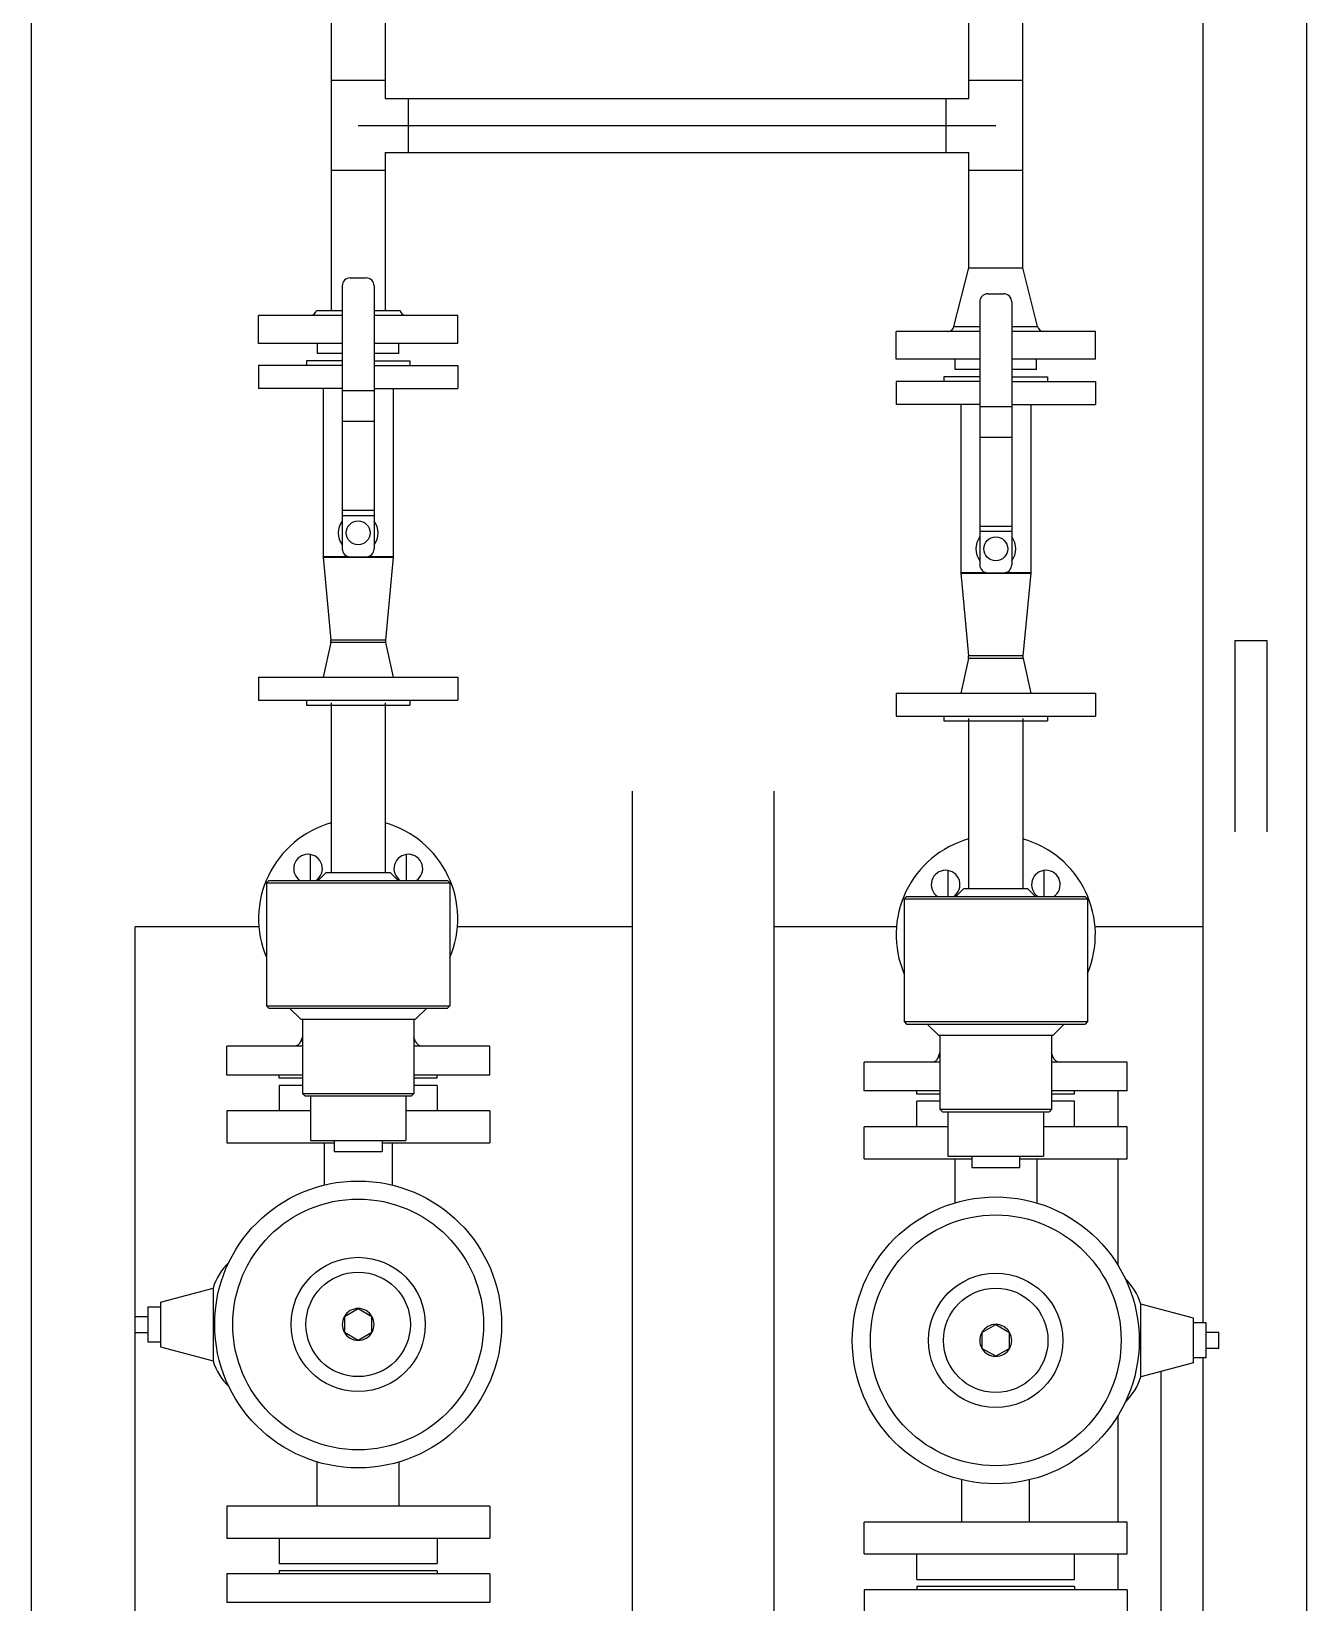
# Model space of a CAD drawing. Header units: millimetres. Extents: x 18255 to 228708, y -2217 to 146640.
# Drawn here: x 69005 to 69805, y 83405 to 84390 of the extents above; entities that cross this region are included whole.
import ezdxf

# ---------------------------------------------------------------- set-up
doc = ezdxf.new("R2010")
doc.units = ezdxf.units.MM
doc.layers.add('设备', color=8, linetype='Continuous')

msp = doc.modelspace()

# ---------------------------------------------------------------- linework, layer by layer
at = {"layer": '设备'}
for p, q in [((69805.34, 87459.4), (69805.34, 81411.86)), ((69740.34, 87456.47), (69740.34, 83828.64)), ((69593.37, 84348.3), (69593.37, 86771.89)), ((69627.31, 84242), (69627.31, 86771.89)), ((69005.34, 82961.44), (69005.34, 84424.14)), ((69193.37, 84408.51), (69193.37, 84215.21)), ((69227.31, 84408.51), (69227.31, 84348.3)), ((69227.31, 84359.52), (69193.37, 84359.52)), ((69627.31, 84359.52), (69593.37, 84359.52)), ((69227.31, 84348.3), (69593.37, 84348.3)), ((69241.75, 84348.3), (69241.75, 84314.36)), ((69578.94, 84348.3), (69578.94, 84314.36)), ((69210.34, 84331.33), (69610.34, 84331.33)), ((69227.31, 84314.36), (69593.37, 84314.36)), ((69227.31, 84314.36), (69227.31, 84215.21)), ((69593.37, 84242), (69593.37, 84314.36)), ((69227.31, 84303.14), (69193.37, 84303.14)), ((69627.31, 84303.14), (69593.37, 84303.14)), ((69205.34, 84235.78), (69215.34, 84235.78)), ((69584.11, 84205.21), (69593.37, 84242)), ((69593.37, 84242), (69627.31, 84242)), ((69636.58, 84205.21), (69627.31, 84242)), ((69200.34, 84230.78), (69200.34, 84065.78)), ((69220.34, 84230.78), (69220.34, 84065.78)), ((69605.34, 84225.78), (69615.34, 84225.78)), ((69184.11, 84215.21), (69200.34, 84215.21)), ((69220.34, 84215.21), (69236.58, 84215.21)), ((69600.34, 84220.78), (69600.34, 84055.78)), ((69620.34, 84220.78), (69620.34, 84055.78)), ((69200.34, 84212.18), (69147.84, 84212.18)), ((69147.84, 84194.68), (69147.84, 84212.18)), ((69272.84, 84212.18), (69220.34, 84212.18)), ((69272.84, 84194.68), (69272.84, 84212.18)), ((69584.11, 84205.21), (69600.34, 84205.21)), ((69620.34, 84205.21), (69636.58, 84205.21)), ((69200.34, 84194.68), (69147.84, 84194.68)), ((69184.84, 84188.28), (69184.84, 84194.68)), ((69272.84, 84194.68), (69220.34, 84194.68)), ((69235.84, 84188.28), (69235.84, 84194.68)), ((69600.34, 84202.18), (69547.84, 84202.18)), ((69547.84, 84184.68), (69547.84, 84202.18)), ((69672.84, 84202.18), (69620.34, 84202.18)), ((69672.84, 84184.68), (69672.84, 84202.18)), ((69200.34, 84188.28), (69184.84, 84188.28)), ((69235.84, 84188.28), (69220.34, 84188.28)), ((69600.34, 84184.68), (69547.84, 84184.68)), ((69584.84, 84178.28), (69584.84, 84184.68)), ((69672.84, 84184.68), (69620.34, 84184.68)), ((69635.84, 84178.28), (69635.84, 84184.68)), ((69200.34, 84180.78), (69147.84, 84180.78)), ((69147.84, 84180.78), (69147.84, 84166.28)), ((69200.34, 84183.78), (69177.84, 84183.78)), ((69177.84, 84183.78), (69177.84, 84180.78)), ((69220.34, 84183.78), (69242.84, 84183.78)), ((69220.34, 84180.78), (69272.84, 84180.78)), ((69242.84, 84183.78), (69242.84, 84180.78)), ((69272.84, 84180.78), (69272.84, 84166.28)), ((69600.34, 84178.28), (69584.84, 84178.28)), ((69635.84, 84178.28), (69620.34, 84178.28)), ((69200.34, 84166.28), (69147.84, 84166.28)), ((69188.34, 84166.28), (69188.34, 84061.02)), ((69200.34, 84165.05), (69220.34, 84165.05)), ((69220.34, 84166.28), (69272.84, 84166.28)), ((69232.34, 84166.28), (69232.34, 84061.02)), ((69600.34, 84170.78), (69547.84, 84170.78)), ((69547.84, 84170.78), (69547.84, 84156.28)), ((69600.34, 84173.78), (69577.84, 84173.78)), ((69577.84, 84173.78), (69577.84, 84170.78)), ((69620.34, 84173.78), (69642.84, 84173.78)), ((69620.34, 84170.78), (69672.84, 84170.78)), ((69642.84, 84173.78), (69642.84, 84170.78)), ((69672.84, 84170.78), (69672.84, 84156.28)), ((69600.34, 84156.28), (69547.84, 84156.28)), ((69588.34, 84156.28), (69588.34, 84051.02)), ((69600.34, 84155.05), (69620.34, 84155.05)), ((69620.34, 84156.28), (69672.84, 84156.28)), ((69632.34, 84156.28), (69632.34, 84051.02)), ((69200.34, 84145.77), (69220.34, 84145.77)), ((69600.34, 84135.77), (69620.34, 84135.77)), ((69200.34, 84089.98), (69220.34, 84089.98)), ((69200.34, 84086.77), (69220.34, 84086.77)), ((69600.34, 84079.98), (69620.34, 84079.98)), ((69600.34, 84076.77), (69620.34, 84076.77)), ((69188.34, 84061.02), (69203.9, 84061.02)), ((69188.34, 84061.02), (69188.37, 84060.55)), ((69188.37, 84060.55), (69205.34, 84060.55)), ((69188.37, 84060.55), (69193.27, 84008.57)), ((69205.34, 84060.78), (69215.34, 84060.78)), ((69205.34, 84060.55), (69210.34, 84060.55)), ((69210.34, 84060.55), (69232.32, 84060.55)), ((69216.79, 84061.02), (69232.34, 84061.02)), ((69232.32, 84060.55), (69227.42, 84008.57)), ((69232.34, 84061.02), (69232.32, 84060.55)), ((69588.34, 84051.02), (69603.9, 84051.02)), ((69588.34, 84051.02), (69588.37, 84050.55)), ((69588.37, 84050.55), (69632.32, 84050.55)), ((69588.37, 84050.55), (69593.27, 83998.57)), ((69605.34, 84050.78), (69615.34, 84050.78)), ((69616.79, 84051.02), (69632.34, 84051.02)), ((69632.32, 84050.55), (69627.42, 83998.57)), ((69632.34, 84051.02), (69632.32, 84050.55)), ((69193.17, 84007.01), (69188.34, 83985.28)), ((69227.51, 84007.01), (69193.17, 84007.01)), ((69227.42, 84008.57), (69193.27, 84008.57)), ((69227.51, 84007.01), (69232.34, 83985.28)), ((69760.34, 84008.28), (69780.34, 84008.28)), ((69760.34, 84008.28), (69760.34, 83888.28)), ((69780.34, 84008.28), (69780.34, 83888.28)), ((69627.42, 83998.57), (69593.27, 83998.57)), ((69593.17, 83997.01), (69588.34, 83975.28)), ((69627.51, 83997.01), (69593.17, 83997.01)), ((69627.51, 83997.01), (69632.34, 83975.28)), ((69147.84, 83985.28), (69272.84, 83985.28)), ((69147.84, 83985.28), (69147.84, 83970.78)), ((69272.84, 83985.28), (69272.84, 83970.78)), ((69147.84, 83970.78), (69272.84, 83970.78)), ((69177.84, 83970.78), (69177.84, 83967.78)), ((69177.84, 83967.78), (69242.84, 83967.78)), ((69193.34, 83969.24), (69193.34, 83862.64)), ((69227.34, 83969.24), (69227.34, 83862.64)), ((69242.84, 83970.78), (69242.84, 83967.78)), ((69547.84, 83975.28), (69672.84, 83975.28)), ((69547.84, 83975.28), (69547.84, 83960.78)), ((69672.84, 83975.28), (69672.84, 83960.78)), ((69547.84, 83960.78), (69672.84, 83960.78)), ((69577.84, 83960.78), (69577.84, 83957.78)), ((69577.84, 83957.78), (69642.84, 83957.78)), ((69593.34, 83959.24), (69593.34, 83852.64)), ((69627.34, 83959.24), (69627.34, 83852.64)), ((69642.84, 83960.78), (69642.84, 83957.78)), ((69382.39, 83209.91), (69382.39, 83913.64)), ((69471.29, 83209.91), (69471.29, 83913.64)), ((69180.19, 83873.95), (69180.19, 83857.64)), ((69240.49, 83873.95), (69240.49, 83857.64)), ((69190.34, 83862.64), (69185.34, 83857.64)), ((69190.34, 83862.64), (69230.34, 83862.64)), ((69230.34, 83862.64), (69235.34, 83857.64)), ((69580.19, 83863.95), (69580.19, 83847.64)), ((69640.49, 83863.95), (69640.49, 83847.64)), ((69154.34, 83857.64), (69152.84, 83856.14)), ((69152.84, 83856.14), (69267.84, 83856.14)), ((69152.84, 83856.14), (69152.84, 83779.14)), ((69154.34, 83857.64), (69266.34, 83857.64)), ((69266.34, 83857.64), (69267.84, 83856.14)), ((69267.84, 83856.14), (69267.84, 83779.14)), ((69590.34, 83852.64), (69585.34, 83847.64)), ((69590.34, 83852.64), (69630.34, 83852.64)), ((69630.34, 83852.64), (69635.34, 83847.64)), ((69554.34, 83847.64), (69552.84, 83846.14)), ((69552.84, 83846.14), (69667.84, 83846.14)), ((69552.84, 83846.14), (69552.84, 83769.14)), ((69554.34, 83847.64), (69666.34, 83847.64)), ((69666.34, 83847.64), (69667.84, 83846.14)), ((69667.84, 83846.14), (69667.84, 83769.14)), ((69147.84, 83828.64), (69070.34, 83828.64)), ((69070.34, 83144.64), (69070.34, 83828.64)), ((69382.39, 83828.64), (69272.84, 83828.64)), ((69547.84, 83828.64), (69471.29, 83828.64)), ((69686.84, 83828.64), (69672.84, 83828.64)), ((69740.34, 83828.64), (69686.84, 83828.64)), ((69740.34, 83828.64), (69740.34, 83580.14)), ((69152.84, 83779.14), (69267.84, 83779.14)), ((69152.84, 83779.14), (69154.34, 83777.64)), ((69154.34, 83777.64), (69266.34, 83777.64)), ((69167.34, 83777.64), (69174.34, 83770.64)), ((69174.34, 83770.64), (69246.34, 83770.64)), ((69175.34, 83770.64), (69175.34, 83724.14)), ((69245.34, 83770.64), (69245.34, 83724.14)), ((69253.34, 83777.64), (69246.34, 83770.64)), ((69267.84, 83779.14), (69266.34, 83777.64)), ((69552.84, 83769.14), (69667.84, 83769.14)), ((69552.84, 83769.14), (69554.34, 83767.64)), ((69554.34, 83767.64), (69666.34, 83767.64)), ((69567.34, 83767.64), (69574.34, 83760.64)), ((69574.34, 83760.64), (69646.34, 83760.64)), ((69575.34, 83760.64), (69575.34, 83714.14)), ((69645.34, 83760.64), (69645.34, 83714.14)), ((69653.34, 83767.64), (69646.34, 83760.64)), ((69667.84, 83769.14), (69666.34, 83767.64)), ((69175.34, 83753.64), (69127.84, 83753.64)), ((69127.84, 83735.64), (69127.84, 83753.64)), ((69174.5, 83757.02), (69175.34, 83759.48)), ((69174.5, 83757.02), (69175.34, 83757.02)), ((69246.19, 83757.02), (69245.34, 83759.48)), ((69245.34, 83757.02), (69246.19, 83757.02)), ((69292.84, 83753.64), (69245.34, 83753.64)), ((69292.84, 83735.64), (69292.84, 83753.64)), ((69575.34, 83743.64), (69527.84, 83743.64)), ((69527.84, 83725.64), (69527.84, 83743.64)), ((69574.5, 83747.02), (69575.34, 83749.48)), ((69574.5, 83747.02), (69575.34, 83747.02)), ((69646.19, 83747.02), (69645.34, 83749.48)), ((69645.34, 83747.02), (69646.19, 83747.02)), ((69692.84, 83743.64), (69645.34, 83743.64)), ((69692.84, 83725.64), (69692.84, 83743.64)), ((69175.34, 83735.64), (69127.84, 83735.64)), ((69160.84, 83733.64), (69160.84, 83735.64)), ((69175.34, 83733.64), (69160.84, 83733.64)), ((69292.84, 83735.64), (69245.34, 83735.64)), ((69259.84, 83733.64), (69245.34, 83733.64)), ((69259.84, 83733.64), (69259.84, 83735.64)), ((69160.84, 83729.14), (69160.84, 83713.14)), ((69175.34, 83729.14), (69160.85, 83729.14)), ((69175.34, 83724.14), (69245.34, 83724.14)), ((69175.34, 83724.14), (69176.84, 83722.64)), ((69176.84, 83722.64), (69243.84, 83722.64)), ((69180.34, 83722.64), (69180.34, 83694.64)), ((69240.34, 83722.64), (69240.34, 83694.64)), ((69245.34, 83724.14), (69243.84, 83722.64)), ((69259.84, 83729.14), (69245.34, 83729.14)), ((69259.84, 83729.14), (69259.84, 83713.14)), ((69575.34, 83725.64), (69527.84, 83725.64)), ((69560.84, 83723.64), (69560.84, 83725.64)), ((69575.34, 83723.64), (69560.84, 83723.64)), ((69692.84, 83725.64), (69645.34, 83725.64)), ((69659.84, 83723.64), (69645.34, 83723.64)), ((69659.84, 83723.64), (69659.84, 83725.64)), ((69686.84, 83725.64), (69686.84, 83703.14)), ((69127.84, 83713.14), (69127.84, 83693.14)), ((69180.34, 83713.14), (69127.85, 83713.14)), ((69292.84, 83713.14), (69240.34, 83713.14)), ((69292.84, 83713.14), (69292.84, 83693.14)), ((69560.84, 83703.14), (69560.84, 83719.14)), ((69575.34, 83719.14), (69560.85, 83719.14)), ((69575.34, 83714.14), (69645.34, 83714.14)), ((69575.34, 83714.14), (69576.84, 83712.64)), ((69576.84, 83712.64), (69643.84, 83712.64)), ((69580.34, 83712.64), (69580.34, 83684.64)), ((69640.34, 83712.64), (69640.34, 83684.64)), ((69645.34, 83714.14), (69643.84, 83712.64)), ((69659.84, 83719.14), (69645.34, 83719.14)), ((69659.84, 83703.14), (69659.84, 83719.14)), ((69527.84, 83683.14), (69527.84, 83703.14)), ((69580.34, 83703.14), (69527.85, 83703.14)), ((69692.84, 83703.14), (69640.34, 83703.14)), ((69692.84, 83683.14), (69692.84, 83703.14)), ((69127.85, 83693.14), (69195.34, 83693.14)), ((69180.34, 83694.64), (69240.34, 83694.64)), ((69189.09, 83693.14), (69189.09, 83666.28)), ((69195.34, 83694.64), (69195.34, 83687.64)), ((69225.34, 83694.64), (69225.34, 83687.64)), ((69225.34, 83693.14), (69292.84, 83693.14)), ((69231.59, 83693.14), (69231.59, 83666.28)), ((69195.34, 83687.64), (69225.34, 83687.64)), ((69527.85, 83683.14), (69595.34, 83683.14)), ((69580.34, 83684.64), (69640.34, 83684.64)), ((69584.59, 83683.14), (69584.59, 83655.14)), ((69595.34, 83684.64), (69595.34, 83677.64)), ((69625.34, 83684.64), (69625.34, 83677.64)), ((69625.34, 83683.14), (69692.84, 83683.14)), ((69636.09, 83683.14), (69636.09, 83655.14)), ((69686.84, 83683.14), (69686.84, 83616.23)), ((69595.34, 83677.64), (69625.34, 83677.64)), ((69086.34, 83593.14), (69119.28, 83601.96)), ((69086.34, 83593.14), (69086.34, 83565.14)), ((69119.28, 83601.96), (69119.28, 83556.31)), ((69070.34, 83584.14), (69078.34, 83584.14)), ((69078.34, 83590.14), (69086.34, 83590.14)), ((69078.34, 83590.14), (69078.34, 83568.14)), ((69201.68, 83584.14), (69210.34, 83589.14)), ((69201.68, 83584.14), (69201.68, 83574.14)), ((69210.34, 83589.14), (69219, 83584.14)), ((69219, 83574.14), (69219, 83584.14)), ((69734.34, 83583.14), (69701.41, 83591.96)), ((69701.41, 83546.31), (69701.41, 83591.96)), ((69734.34, 83555.14), (69734.34, 83583.14)), ((69070.34, 83574.14), (69078.34, 83574.14)), ((69120.65, 83579.14), (69119.28, 83579.14)), ((69210.34, 83569.14), (69201.68, 83574.14)), ((69219, 83574.14), (69210.34, 83569.14)), ((69601.68, 83574.14), (69610.34, 83579.14)), ((69601.68, 83574.14), (69601.68, 83564.14)), ((69610.34, 83579.14), (69619, 83574.14)), ((69619, 83564.14), (69619, 83574.14)), ((69742.34, 83580.14), (69734.34, 83580.14)), ((69742.34, 83558.14), (69742.34, 83580.14)), ((69750.34, 83574.14), (69742.34, 83574.14)), ((69750.34, 83564.14), (69750.34, 83574.14)), ((69078.34, 83568.14), (69086.34, 83568.14)), ((69086.34, 83565.14), (69119.28, 83556.31)), ((69610.34, 83559.14), (69601.68, 83564.14)), ((69619, 83564.14), (69610.34, 83559.14)), ((69700.04, 83569.14), (69701.41, 83569.14)), ((69750.34, 83564.14), (69742.34, 83564.14)), ((69734.34, 83555.14), (69701.41, 83546.31)), ((69742.34, 83558.14), (69734.34, 83558.14)), ((69740.34, 83558.14), (69740.34, 83144.64)), ((69713.84, 83549.64), (69713.84, 82814.64)), ((69686.84, 83522.05), (69686.84, 83455.14)), ((69184.59, 83465.14), (69184.59, 83493.13)), ((69236.09, 83465.14), (69236.09, 83493.13)), ((69589.09, 83455.14), (69589.09, 83481.99)), ((69631.59, 83455.14), (69631.59, 83481.99)), ((69127.84, 83465.14), (69127.84, 83445.14)), ((69292.84, 83465.14), (69127.85, 83465.14)), ((69292.84, 83465.14), (69292.84, 83445.14)), ((69527.84, 83435.14), (69527.84, 83455.14)), ((69692.84, 83455.14), (69527.85, 83455.14)), ((69692.84, 83435.14), (69692.84, 83455.14)), ((69127.85, 83445.14), (69292.84, 83445.14)), ((69160.84, 83445.14), (69160.84, 83429.14)), ((69259.84, 83445.14), (69259.84, 83429.14)), ((69160.85, 83429.14), (69259.84, 83429.14)), ((69527.85, 83435.14), (69692.84, 83435.14)), ((69560.84, 83419.14), (69560.84, 83435.14)), ((69659.84, 83419.14), (69659.84, 83435.14)), ((69686.84, 83435.14), (69686.84, 83412.64)), ((69292.84, 83422.64), (69127.84, 83422.64)), ((69127.84, 83422.64), (69127.84, 83404.64)), ((69259.84, 83424.64), (69160.84, 83424.64)), ((69160.84, 83424.64), (69160.84, 83422.64)), ((69259.84, 83424.64), (69259.84, 83422.64)), ((69292.84, 83422.64), (69292.84, 83404.64)), ((69560.85, 83419.14), (69659.84, 83419.14)), ((69692.84, 83412.64), (69527.84, 83412.64)), ((69527.84, 83412.64), (69527.84, 83394.64)), ((69659.84, 83414.64), (69560.84, 83414.64)), ((69560.84, 83414.64), (69560.84, 83412.64)), ((69659.84, 83414.64), (69659.84, 83412.64)), ((69692.84, 83412.64), (69692.84, 83394.64)), ((69292.84, 83404.64), (69127.84, 83404.64))]:
    msp.add_line(p, q, dxfattribs=at)
for centre, radius in [((69210.34, 84075.78), 7.5), ((69610.34, 84065.78), 7.5), ((69210.34, 83579.14), 90), ((69210.34, 83579.14), 78.67), ((69610.34, 83569.14), 90), ((69610.34, 83569.14), 78.67), ((69210.34, 83579.14), 42.11), ((69210.34, 83579.14), 32.75), ((69610.34, 83569.14), 42.11), ((69610.34, 83569.14), 32.75)]:
    msp.add_circle(centre, radius, dxfattribs=at)
for centre, radius, start, end in [((69205.34, 84230.78), 5, 90, 180), ((69215.34, 84230.78), 5, 0, 90), ((69605.34, 84220.78), 5, 90, 180), ((69615.34, 84220.78), 5, 0, 90), ((69180.23, 84216.18), 4, 270, 345.86344), ((69240.46, 84216.18), 4, 194.13656, 270), ((69580.23, 84206.18), 4, 270, 345.86344), ((69640.46, 84206.18), 4, 194.13656, 270), ((69210.34, 84075.78), 12.5, 143.40574, 216.59426), ((69210.34, 84075.78), 12.5, 323.40574, 36.59426), ((69610.34, 84065.78), 12.5, 143.40574, 216.59426), ((69610.34, 84065.78), 12.5, 323.40574, 36.59426), ((69205.34, 84065.78), 5, 180, 270), ((69215.34, 84065.78), 5, 270, 0), ((69605.34, 84055.78), 5, 180, 270), ((69615.34, 84055.78), 5, 270, 0), ((69188.29, 84008.1), 5, 347.47119, 5.38931), ((69232.4, 84008.1), 5, 174.61069, 192.52881), ((69588.29, 83998.1), 5, 347.47119, 5.38931), ((69632.4, 83998.1), 5, 174.61069, 192.52881), ((69210.34, 83833.64), 62.5, 105.78727, 202.90436), ((69210.34, 83833.64), 62.5, 337.09564, 74.21273), ((69610.34, 83823.64), 62.5, 105.78727, 202.90436), ((69610.34, 83823.64), 62.5, 337.09564, 74.21273), ((69178.88, 83865.1), 9, 303.42326, 236.57674), ((69241.81, 83865.1), 9, 303.42326, 236.57674), ((69578.88, 83855.1), 9, 303.42326, 236.57674), ((69641.81, 83855.1), 9, 303.42326, 236.57674), ((69169.77, 83758.64), 5, 270, 341.09367), ((69250.92, 83758.64), 5, 198.90633, 270), ((69569.77, 83748.64), 5, 270, 341.09367), ((69650.92, 83748.64), 5, 198.90633, 270), ((69157.34, 83589.67), 40, 134.33612, 162.09842), ((69663.34, 83579.67), 40, 17.90158, 45.66388), ((69210.34, 83579.14), 10, 150.86354, 209.19688), ((69210.34, 83579.14), 10, 29.9821, 150.02434), ((69210.34, 83579.14), 10, 330.86354, 29.19688), ((69210.34, 83579.14), 10, 209.9821, 330.02434), ((69610.34, 83569.14), 10, 150.86354, 209.19688), ((69610.34, 83569.14), 10, 29.9821, 150.02434), ((69610.34, 83569.14), 10, 330.86354, 29.19688), ((69610.34, 83569.14), 10, 209.9821, 330.02434), ((69157.34, 83568.61), 40, 197.90158, 225.66388), ((69663.34, 83558.61), 40, 314.33612, 342.09842)]:
    msp.add_arc(centre, radius, start, end, dxfattribs=at)

doc.saveas('drawing.dxf')
